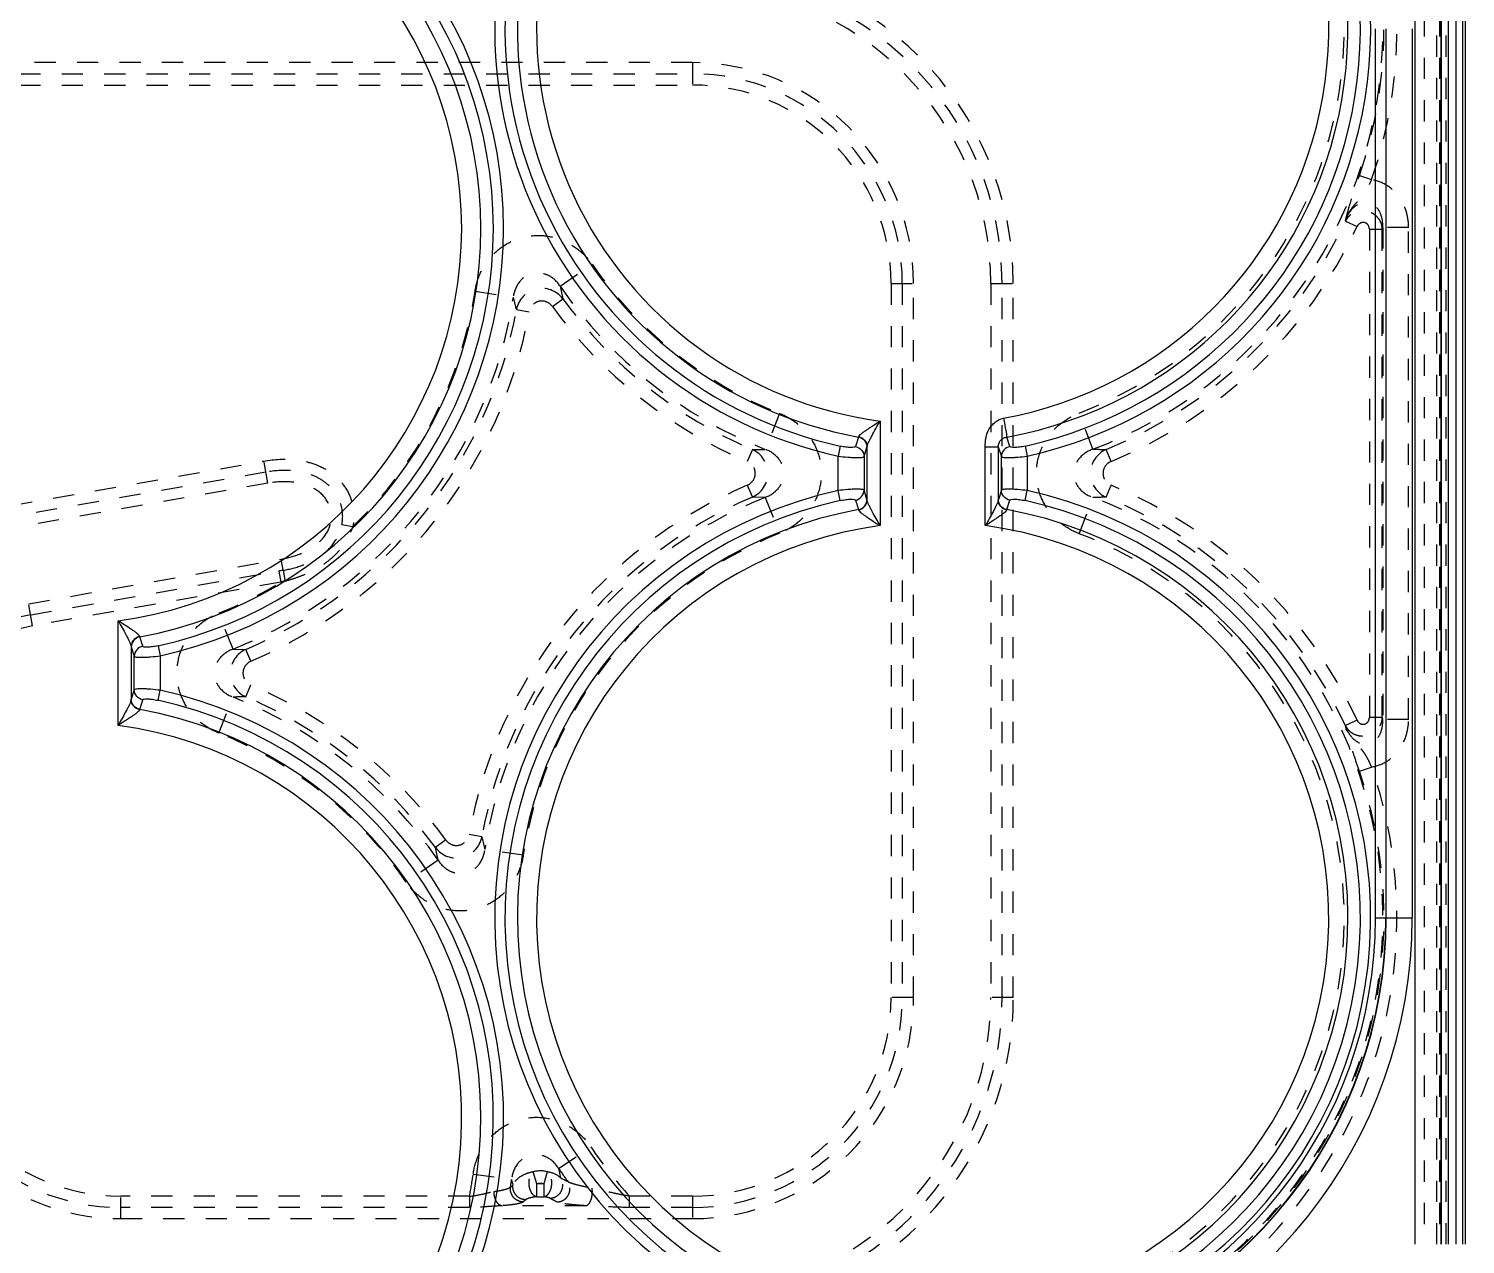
# Model space of a CAD drawing. Header units: millimetres. Extents: x 1727 to 4210, y -6182 to 759.
# Drawn here: x 3245.3 to 3355.9, y -556.7 to -463.1 of the extents above; entities that cross this region are included whole.
import ezdxf

# ---------------------------------------------------------------- set-up
doc = ezdxf.new("R2010")
doc.units = ezdxf.units.MM
doc.header["$LTSCALE"] = 16.335
doc.linetypes.add('HIDDEN', pattern=[0.2, 0.1, -0.1])
doc.layers.get('0').update_dxf_attribs({"linetype": 'CONTINUOUS'})
doc.layers.add('DEFAULT_2', color=8, linetype='HIDDEN')

msp = doc.modelspace()

# ---------------------------------------------------------------- linework, layer by layer
at = {"color": 7, "linetype": 'Continuous'}
for p, q in [((3352.069, -556.714), (3352.069, -445.529)), ((3354.064, -445.515), (3354.064, -556.714)), ((3354.111, -556.714), (3354.111, -445.468)), ((3354.61, -445.481), (3354.61, -556.714)), ((3355.224, -556.714), (3355.224, -445.714)), ((3355.723, -445.714), (3355.723, -556.714)), ((3355.934, -445.714), (3355.934, -556.714)), ((3349.024, -531.579), (3349.024, -463.079)), ((3349.822, -463.079), (3349.822, -531.579)), ((3349.85, -531.579), (3349.85, -463.079)), ((3351.845, -463.079), (3351.845, -531.579)), ((3310.883, -493.3), (3310.883, -501.358)), ((3307.821, -495.231), (3307.651, -496)), ((3309.216, -494.532), (3308.992, -495.264)), ((3309.648, -496.039), (3309.874, -495.307)), ((3309.884, -499.393), (3309.884, -495.265)), ((3318.985, -495.274), (3319.983, -495.274)), ((3318.985, -501.358), (3318.985, -495.274)), ((3319.983, -495.274), (3319.983, -499.393)), ((3319.983, -495.274), (3320.22, -496.039)), ((3320.876, -495.264), (3320.652, -494.532)), ((3322.047, -495.231), (3322.217, -496)), ((3307.651, -498.658), (3307.651, -496)), ((3309.648, -496.039), (3309.648, -498.619)), ((3320.22, -498.619), (3320.22, -496.039)), ((3322.217, -496), (3322.217, -498.658)), ((3307.821, -499.427), (3307.651, -498.658)), ((3309.874, -499.351), (3309.648, -498.619)), ((3320.22, -498.619), (3319.994, -499.351)), ((3322.047, -499.427), (3322.217, -498.658)), ((3308.992, -499.394), (3309.216, -500.126)), ((3320.652, -500.126), (3320.876, -499.394)), ((3252.235, -516.743), (3252.235, -508.685)), ((3253.233, -510.65), (3253.233, -514.777)), ((3253.244, -510.692), (3253.47, -511.424)), ((3254.126, -510.649), (3253.902, -509.917)), ((3255.297, -510.616), (3255.467, -511.385)), ((3253.47, -514.004), (3253.47, -511.424)), ((3255.467, -511.385), (3255.467, -514.042)), ((3253.47, -514.004), (3253.244, -514.735)), ((3255.297, -514.812), (3255.467, -514.042)), ((3253.902, -515.511), (3254.126, -514.779)), ((3349.024, -531.579), (3351.845, -531.579))]:
    msp.add_line(p, q, dxfattribs=at)
for centre, radius, start, end in [((3314.934, -463.079), 33.717, 282.47454, 127.52546), ((3314.934, -463.079), 32.929, 282.47454, 127.52546), ((3314.934, -463.079), 31.969, 280.30331, 129.69669), ((3314.934, -463.079), 30.491, 280.30534, 129.69914), ((3248.184, -478.464), 33.717, 282.47454, 77.52546), ((3248.184, -478.464), 32.929, 282.47454, 77.52546), ((3314.934, -463.079), 30.491, 147.63481, 262.36519), ((3248.184, -478.464), 31.969, 280.30331, 79.69669), ((3314.934, -463.079), 33.717, 152.47454, 257.52546), ((3314.934, -463.079), 32.929, 152.47454, 257.52546), ((3314.934, -463.079), 31.969, 150.30331, 259.69669), ((3248.184, -478.464), 30.491, 277.63481, 82.36519), ((3314.934, -531.579), 33.717, 102.47454, 77.52546), ((3314.934, -531.579), 32.929, 102.47454, 77.52546), ((3314.934, -531.579), 31.969, 100.30331, 79.69669), ((3314.934, -531.579), 30.491, 97.63481, 82.36519), ((3248.184, -546.964), 33.717, 102.47454, 77.52546), ((3248.184, -546.964), 32.929, 102.47454, 77.52546), ((3248.184, -546.964), 31.969, 100.30331, 79.69669), ((3248.184, -546.964), 30.491, 97.63481, 82.36519), ((3314.934, -531.579), 34.09, 282.97897, 0), ((3314.934, -531.579), 34.888, 282.97897, 0), ((3314.934, -531.579), 34.916, 282.97897, 0), ((3314.934, -531.579), 36.911, 282.97897, 0)]:
    msp.add_arc(centre, radius, start, end, dxfattribs=at)
for points, knots in [([(3318.985, -495.274), (3318.979, -495.039), (3319.009, -494.564), (3319.213, -494), (3319.488, -493.613), (3319.826, -493.284), (3320.158, -493.12), (3320.388, -493.078)], [0, 0, 0, 0, 0.2502768, 0.500294, 0.6257107, 0.7510847, 1, 1, 1, 1]), ([(3320.387, -493.079), (3320.41, -493.248), (3320.478, -493.563), (3320.563, -494.048), (3320.62, -494.364), (3320.652, -494.532)], [0, 0, 0, 0, 0.3472756, 0.6526771, 1, 1, 1, 1]), ([(3309.223, -494.505), (3309.227, -494.489), (3309.248, -494.453), (3309.318, -494.374), (3309.451, -494.264), (3309.643, -494.122), (3309.867, -493.967), (3310.109, -493.805), (3310.449, -493.582), (3310.709, -493.413), (3310.883, -493.3)], [0, 0, 0, 0, 0.0242258, 0.0587857, 0.1541605, 0.2736428, 0.407521, 0.5500135, 0.6976345, 1, 1, 1, 1]), ([(3309.884, -495.265), (3309.89, -495.214), (3309.931, -495.095), (3310.016, -494.902), (3310.131, -494.672), (3310.316, -494.325), (3310.569, -493.865), (3310.777, -493.492), (3310.883, -493.3)], [0, 0, 0, 0, 0.0699902, 0.1688276, 0.2874049, 0.4190525, 0.7029737, 1, 1, 1, 1]), ([(3308.992, -495.264), (3308.988, -495.279), (3308.952, -495.307), (3308.83, -495.339), (3308.59, -495.345), (3308.234, -495.312), (3307.965, -495.263), (3307.821, -495.231)], [0, 0, 0, 0, 0.0387843, 0.1025564, 0.3169782, 0.6311601, 1, 1, 1, 1]), ([(3308.992, -495.264), (3309.169, -495.297), (3309.51, -495.491), (3309.646, -495.86), (3309.648, -496.039)], [0, 0, 0, 0, 0.5016059, 1, 1, 1, 1]), ([(3309.223, -494.505), (3309.223, -494.507), (3309.221, -494.517), (3309.218, -494.526), (3309.216, -494.532)], [0, 0, 0, 0, 0.2859115, 1, 1, 1, 1]), ([(3309.216, -494.532), (3309.394, -494.565), (3309.736, -494.758), (3309.872, -495.128), (3309.874, -495.307)], [0, 0, 0, 0, 0.5022495, 1, 1, 1, 1]), ([(3309.223, -494.505), (3309.311, -494.521), (3309.486, -494.587), (3309.773, -494.81), (3309.882, -495.089), (3309.884, -495.265)], [0, 0, 0, 0, 0.2488594, 0.5086208, 1, 1, 1, 1]), ([(3309.874, -495.307), (3309.875, -495.304), (3309.879, -495.29), (3309.882, -495.276), (3309.884, -495.265)], [0, 0, 0, 0, 0.213858, 1, 1, 1, 1]), ([(3319.983, -495.274), (3319.982, -495.172), (3320.02, -494.974), (3320.184, -494.739), (3320.405, -494.593), (3320.569, -494.546), (3320.652, -494.532)], [0, 0, 0, 0, 0.2821982, 0.5351451, 0.76983, 1, 1, 1, 1]), ([(3320.876, -495.264), (3320.698, -495.297), (3320.358, -495.491), (3320.221, -495.86), (3320.22, -496.039)], [0, 0, 0, 0, 0.5016051, 1, 1, 1, 1]), ([(3322.047, -495.231), (3321.903, -495.263), (3321.634, -495.312), (3321.277, -495.345), (3321.037, -495.339), (3320.916, -495.307), (3320.88, -495.279), (3320.876, -495.264)], [0, 0, 0, 0, 0.3688652, 0.6830565, 0.8974547, 0.9612184, 1, 1, 1, 1]), ([(3307.651, -496), (3307.896, -496.034), (3308.255, -496.072), (3308.714, -496.104), (3309.01, -496.115), (3309.256, -496.114), (3309.448, -496.102), (3309.569, -496.083), (3309.638, -496.058), (3309.648, -496.039)], [0, 0, 0, 0, 0.3688132, 0.5368006, 0.6853381, 0.8091811, 0.9042574, 0.9675533, 1, 1, 1, 1]), ([(3320.22, -496.039), (3320.229, -496.058), (3320.298, -496.083), (3320.419, -496.102), (3320.612, -496.114), (3320.857, -496.115), (3321.154, -496.103), (3321.613, -496.072), (3321.971, -496.034), (3322.217, -496)], [0, 0, 0, 0, 0.0324451, 0.0957472, 0.1908282, 0.3146759, 0.4632148, 0.6311984, 1, 1, 1, 1]), ([(3309.648, -498.619), (3309.638, -498.6), (3309.569, -498.575), (3309.448, -498.556), (3309.256, -498.544), (3309.01, -498.544), (3308.714, -498.555), (3308.255, -498.586), (3307.896, -498.624), (3307.651, -498.658)], [0, 0, 0, 0, 0.0324451, 0.0957472, 0.1908282, 0.3146759, 0.4632148, 0.6311984, 1, 1, 1, 1]), ([(3308.992, -499.394), (3309.169, -499.361), (3309.51, -499.167), (3309.646, -498.798), (3309.648, -498.619)], [0, 0, 0, 0, 0.5016051, 1, 1, 1, 1]), ([(3322.217, -498.658), (3321.971, -498.624), (3321.613, -498.586), (3321.154, -498.555), (3320.857, -498.544), (3320.612, -498.544), (3320.419, -498.556), (3320.298, -498.575), (3320.229, -498.6), (3320.22, -498.619)], [0, 0, 0, 0, 0.3688132, 0.5368006, 0.6853381, 0.8091811, 0.9042574, 0.9675533, 1, 1, 1, 1]), ([(3320.876, -499.394), (3320.698, -499.361), (3320.358, -499.167), (3320.221, -498.798), (3320.22, -498.619)], [0, 0, 0, 0, 0.5016059, 1, 1, 1, 1]), ([(3307.821, -499.427), (3307.965, -499.395), (3308.234, -499.346), (3308.59, -499.313), (3308.83, -499.319), (3308.952, -499.351), (3308.988, -499.379), (3308.992, -499.394)], [0, 0, 0, 0, 0.3688652, 0.6830565, 0.8974547, 0.9612184, 1, 1, 1, 1]), ([(3309.216, -500.126), (3309.394, -500.093), (3309.736, -499.9), (3309.872, -499.53), (3309.874, -499.351)], [0, 0, 0, 0, 0.5022501, 1, 1, 1, 1]), ([(3309.223, -500.153), (3309.311, -500.137), (3309.486, -500.072), (3309.773, -499.848), (3309.882, -499.569), (3309.884, -499.393)], [0, 0, 0, 0, 0.2488424, 0.5085982, 1, 1, 1, 1]), ([(3309.884, -499.393), (3309.883, -499.389), (3309.88, -499.375), (3309.877, -499.361), (3309.874, -499.351)], [0, 0, 0, 0, 0.2863486, 1, 1, 1, 1]), ([(3310.883, -501.358), (3310.784, -501.174), (3310.58, -500.816), (3310.336, -500.37), (3310.153, -500.026), (3310.032, -499.789), (3309.938, -499.583), (3309.89, -499.452), (3309.884, -499.393)], [0, 0, 0, 0, 0.2833958, 0.5593446, 0.690533, 0.8131582, 0.9198361, 1, 1, 1, 1]), ([(3319.983, -499.393), (3319.978, -499.444), (3319.937, -499.563), (3319.852, -499.756), (3319.736, -499.986), (3319.552, -500.333), (3319.299, -500.793), (3319.091, -501.167), (3318.985, -501.358)], [0, 0, 0, 0, 0.0699902, 0.1688276, 0.2874049, 0.4190525, 0.7029737, 1, 1, 1, 1]), ([(3319.994, -499.351), (3319.993, -499.354), (3319.989, -499.368), (3319.986, -499.382), (3319.983, -499.393)], [0, 0, 0, 0, 0.213858, 1, 1, 1, 1]), ([(3320.644, -500.153), (3320.556, -500.137), (3320.382, -500.072), (3320.095, -499.848), (3319.986, -499.569), (3319.984, -499.393)], [0, 0, 0, 0, 0.2488594, 0.5086208, 1, 1, 1, 1]), ([(3320.652, -500.126), (3320.474, -500.093), (3320.132, -499.9), (3319.995, -499.53), (3319.994, -499.351)], [0, 0, 0, 0, 0.5022495, 1, 1, 1, 1]), ([(3320.876, -499.394), (3320.88, -499.379), (3320.916, -499.351), (3321.037, -499.319), (3321.277, -499.313), (3321.634, -499.346), (3321.903, -499.395), (3322.047, -499.427)], [0, 0, 0, 0, 0.0387843, 0.1025564, 0.3169782, 0.6311601, 1, 1, 1, 1]), ([(3309.216, -500.126), (3309.218, -500.132), (3309.221, -500.141), (3309.223, -500.151), (3309.223, -500.153)], [0, 0, 0, 0, 0.7140833, 1, 1, 1, 1]), ([(3309.223, -500.153), (3309.229, -500.169), (3309.25, -500.205), (3309.319, -500.285), (3309.451, -500.396), (3309.644, -500.537), (3309.951, -500.75), (3310.37, -501.021), (3310.707, -501.248), (3310.883, -501.358)], [0, 0, 0, 0, 0.0246222, 0.0592141, 0.154309, 0.2743107, 0.4082347, 0.6981473, 1, 1, 1, 1]), ([(3320.644, -500.153), (3320.641, -500.17), (3320.62, -500.206), (3320.55, -500.284), (3320.417, -500.394), (3320.224, -500.537), (3320.001, -500.691), (3319.759, -500.853), (3319.418, -501.077), (3319.159, -501.245), (3318.985, -501.358)], [0, 0, 0, 0, 0.0242258, 0.0587857, 0.1541605, 0.2736428, 0.407521, 0.5500135, 0.6976345, 1, 1, 1, 1]), ([(3320.644, -500.153), (3320.645, -500.151), (3320.647, -500.141), (3320.649, -500.132), (3320.652, -500.126)], [0, 0, 0, 0, 0.2859115, 1, 1, 1, 1]), ([(3253.894, -509.89), (3253.889, -509.873), (3253.868, -509.838), (3253.799, -509.758), (3253.666, -509.647), (3253.473, -509.505), (3253.166, -509.292), (3252.748, -509.021), (3252.411, -508.794), (3252.235, -508.685)], [0, 0, 0, 0, 0.0246222, 0.0592141, 0.154309, 0.2743107, 0.4082347, 0.6981473, 1, 1, 1, 1]), ([(3252.235, -508.685), (3252.333, -508.869), (3252.537, -509.226), (3252.781, -509.672), (3252.965, -510.016), (3253.086, -510.253), (3253.18, -510.46), (3253.227, -510.591), (3253.233, -510.65)], [0, 0, 0, 0, 0.2833958, 0.5593446, 0.690533, 0.8131582, 0.9198361, 1, 1, 1, 1]), ([(3253.233, -510.65), (3253.234, -510.654), (3253.237, -510.668), (3253.241, -510.682), (3253.244, -510.692)], [0, 0, 0, 0, 0.2863486, 1, 1, 1, 1]), ([(3253.894, -509.889), (3253.806, -509.905), (3253.632, -509.971), (3253.345, -510.194), (3253.236, -510.473), (3253.234, -510.65)], [0, 0, 0, 0, 0.2488424, 0.5085982, 1, 1, 1, 1]), ([(3253.902, -509.917), (3253.724, -509.95), (3253.382, -510.143), (3253.245, -510.513), (3253.244, -510.692)], [0, 0, 0, 0, 0.5022501, 1, 1, 1, 1]), ([(3254.126, -510.649), (3253.948, -510.682), (3253.608, -510.875), (3253.471, -511.244), (3253.47, -511.424)], [0, 0, 0, 0, 0.5016051, 1, 1, 1, 1]), ([(3253.902, -509.917), (3253.899, -509.91), (3253.897, -509.901), (3253.895, -509.892), (3253.894, -509.889)], [0, 0, 0, 0, 0.7140833, 1, 1, 1, 1]), ([(3255.297, -510.616), (3255.153, -510.648), (3254.884, -510.696), (3254.527, -510.73), (3254.287, -510.724), (3254.166, -510.692), (3254.13, -510.664), (3254.126, -510.649)], [0, 0, 0, 0, 0.368865, 0.6830564, 0.8974548, 0.9612184, 1, 1, 1, 1]), ([(3253.47, -511.424), (3253.479, -511.443), (3253.548, -511.468), (3253.669, -511.487), (3253.862, -511.498), (3254.107, -511.499), (3254.404, -511.488), (3254.863, -511.457), (3255.221, -511.418), (3255.467, -511.385)], [0, 0, 0, 0, 0.0324451, 0.0957472, 0.1908281, 0.3146758, 0.4632147, 0.6311983, 1, 1, 1, 1]), ([(3255.467, -514.042), (3255.221, -514.009), (3254.863, -513.971), (3254.404, -513.939), (3254.107, -513.928), (3253.862, -513.929), (3253.669, -513.941), (3253.548, -513.96), (3253.479, -513.984), (3253.47, -514.004)], [0, 0, 0, 0, 0.3688132, 0.5368006, 0.6853381, 0.8091811, 0.9042574, 0.9675533, 1, 1, 1, 1]), ([(3254.126, -514.779), (3253.948, -514.745), (3253.608, -514.552), (3253.471, -514.183), (3253.47, -514.004)], [0, 0, 0, 0, 0.5016059, 1, 1, 1, 1]), ([(3253.233, -514.777), (3253.228, -514.829), (3253.187, -514.948), (3253.102, -515.141), (3252.986, -515.371), (3252.802, -515.718), (3252.549, -516.178), (3252.341, -516.551), (3252.235, -516.743)], [0, 0, 0, 0, 0.0699902, 0.1688276, 0.2874049, 0.4190525, 0.7029737, 1, 1, 1, 1]), ([(3253.244, -514.735), (3253.243, -514.738), (3253.239, -514.752), (3253.236, -514.766), (3253.233, -514.777)], [0, 0, 0, 0, 0.213858, 1, 1, 1, 1]), ([(3253.894, -515.538), (3253.806, -515.522), (3253.632, -515.456), (3253.345, -515.233), (3253.236, -514.954), (3253.234, -514.777)], [0, 0, 0, 0, 0.2488594, 0.5086208, 1, 1, 1, 1]), ([(3253.902, -515.511), (3253.724, -515.478), (3253.382, -515.284), (3253.245, -514.915), (3253.244, -514.735)], [0, 0, 0, 0, 0.5022495, 1, 1, 1, 1]), ([(3254.126, -514.779), (3254.13, -514.764), (3254.166, -514.735), (3254.287, -514.704), (3254.527, -514.698), (3254.884, -514.731), (3255.153, -514.78), (3255.297, -514.812)], [0, 0, 0, 0, 0.0387843, 0.1025564, 0.3169782, 0.6311601, 1, 1, 1, 1]), ([(3253.894, -515.538), (3253.891, -515.554), (3253.87, -515.59), (3253.8, -515.669), (3253.667, -515.779), (3253.474, -515.921), (3253.251, -516.076), (3253.009, -516.238), (3252.668, -516.461), (3252.409, -516.629), (3252.235, -516.743)], [0, 0, 0, 0, 0.0242258, 0.0587857, 0.1541605, 0.2736428, 0.407521, 0.5500135, 0.6976345, 1, 1, 1, 1]), ([(3253.894, -515.538), (3253.895, -515.535), (3253.897, -515.526), (3253.899, -515.517), (3253.902, -515.511)], [0, 0, 0, 0, 0.2859115, 1, 1, 1, 1])]:
    msp.add_open_spline(points, degree=3, knots=knots, dxfattribs=at)
at = {"layer": 'DEFAULT_2', "color": 8, "linetype": 'HIDDEN'}
for p, q in [((3352.757, -445.714), (3352.757, -556.714)), ((3353.754, -556.714), (3353.754, -445.714)), ((3353.961, -445.714), (3353.961, -556.714)), ((3354.46, -556.714), (3354.46, -445.714)), ((3296.434, -465.688), (3131.434, -465.688)), ((3218.486, -466.554), (3296.434, -466.554)), ((3296.434, -465.688), (3296.434, -467.42)), ((3218.486, -467.42), (3296.434, -467.42)), ((3347.786, -474.382), (3348.726, -474.706)), ((3346.705, -477.898), (3346.736, -477.754)), ((3346.705, -477.898), (3347.606, -478.319)), ((3348.554, -478.529), (3349.549, -478.529)), ((3348.554, -478.529), (3348.554, -516.129)), ((3349.549, -516.129), (3349.549, -478.529)), ((3351.571, -478.379), (3349.582, -478.379)), ((3349.582, -478.379), (3349.582, -516.279)), ((3351.571, -516.279), (3351.571, -478.379)), ((3286.255, -482.916), (3288.708, -481.219)), ((3286.255, -482.916), (3286.458, -483.885)), ((3311.727, -482.714), (3313.459, -482.714)), ((3311.727, -482.714), (3311.727, -537.714)), ((3312.593, -482.714), (3312.593, -537.714)), ((3313.459, -537.714), (3313.459, -482.714)), ((3319.408, -482.714), (3321.14, -482.714)), ((3319.408, -482.714), (3319.408, -537.714)), ((3320.274, -537.714), (3320.274, -482.714)), ((3321.14, -537.714), (3321.14, -482.714)), ((3279.703, -483.294), (3282.653, -483.746)), ((3285.655, -484.472), (3286.458, -483.885)), ((3282.894, -484.706), (3283.873, -484.882)), ((3303.148, -492.709), (3302.045, -495.481)), ((3327.272, -495.47), (3326.21, -492.682)), ((3244.012, -499.807), (3263.454, -496.378)), ((3263.755, -498.084), (3263.454, -496.378)), ((3301.055, -495.5), (3300.664, -496.415)), ((3328.675, -496.41), (3328.296, -495.49)), ((3263.605, -497.231), (3244.162, -500.659)), ((3263.755, -498.084), (3244.312, -501.512)), ((3300.664, -498.243), (3301.055, -499.158)), ((3328.296, -499.168), (3328.675, -498.248)), ((3302.045, -499.177), (3301.055, -499.158)), ((3302.045, -499.177), (3303.148, -501.95)), ((3326.21, -501.976), (3327.272, -499.188)), ((3269.454, -501.265), (3270.304, -501.432)), ((3245.345, -507.371), (3264.788, -503.942)), ((3264.938, -504.796), (3264.788, -503.942)), ((3245.496, -508.223), (3264.605, -504.854)), ((3264.605, -504.854), (3264.756, -505.707)), ((3264.756, -505.707), (3245.646, -509.076)), ((3245.646, -509.076), (3245.345, -507.371)), ((3261.073, -510.866), (3259.97, -508.093)), ((3261.073, -510.866), (3262.063, -510.885)), ((3262.454, -511.799), (3262.063, -510.885)), ((3262.063, -514.542), (3262.454, -513.628)), ((3259.97, -517.334), (3261.073, -514.562)), ((3347.606, -516.339), (3346.705, -516.76)), ((3349.549, -516.129), (3348.554, -516.129)), ((3351.571, -516.279), (3349.582, -516.279)), ((3346.736, -516.904), (3346.705, -516.76)), ((3347.786, -520.276), (3348.726, -519.952)), ((3280.224, -525.336), (3279.245, -525.16)), ((3277.463, -525.571), (3276.66, -526.158)), ((3276.863, -527.127), (3276.66, -526.158)), ((3280.224, -525.336), (3280.465, -526.297)), ((3283.414, -526.749), (3280.465, -526.297)), ((3276.863, -527.127), (3274.409, -528.824)), ((3313.459, -537.714), (3311.727, -537.714)), ((3321.14, -537.714), (3319.408, -537.714)), ((3286.141, -550.876), (3288.619, -549.215)), ((3279.563, -551.303), (3282.519, -551.711)), ((3282.626, -552.141), (3282.519, -551.711)), ((3284.454, -552.061), (3284.188, -551.134)), ((3285.254, -551.126), (3284.989, -552.06)), ((3286.141, -550.876), (3286.294, -551.603)), ((3282.431, -552.304), (3282.626, -552.141)), ((3284.988, -552.061), (3284.454, -552.061)), ((3284.454, -553.055), (3284.454, -552.061)), ((3284.989, -552.061), (3284.989, -553.055)), ((3279.28, -553.007), (3252.434, -553.007)), ((3252.434, -554.739), (3252.434, -553.007)), ((3279.28, -553.873), (3252.434, -553.873)), ((3279.28, -553.007), (3279.28, -553.873)), ((3288.246, -553.745), (3281.754, -553.745)), ((3283.61, -553.283), (3283.414, -553.451)), ((3284.454, -553.055), (3284.988, -553.055)), ((3296.434, -553.007), (3291.603, -553.007)), ((3291.603, -553.873), (3291.603, -553.007)), ((3296.434, -553.873), (3291.603, -553.873)), ((3296.434, -553.007), (3296.434, -554.739)), ((3252.434, -554.739), (3296.434, -554.739))]:
    msp.add_line(p, q, dxfattribs=at)
for centre, radius, start, end in [((3314.934, -463.079), 35.737, 341.01329, 97.31833), ((3314.934, -463.079), 34.661, 290.85165, 128.74453), ((3314.934, -463.079), 34.742, 341.0165, 119.00234), ((3314.934, -463.079), 31.678, 290.85169, 131.64665), ((3296.434, -482.714), 24.706, 0, 90), ((3296.434, -482.714), 23.84, 0, 90), ((3296.434, -482.714), 22.974, 0, 90), ((3296.434, -482.714), 17.026, 0, 90), ((3296.434, -482.714), 16.16, 0, 90), ((3296.434, -482.714), 15.294, 0, 89.99975), ((3314.934, -463.079), 35.057, 292.40459, 334.99414), ((3314.934, -463.079), 36.052, 292.40471, 334.99414), ((3276.139, -462.891), 75.058, 347.9727, 348.0931), ((3314.934, -463.079), 31.888, 214.67061, 248.30837), ((3284.858, -485.084), 2, 36.85411, 169.10482), ((3314.934, -463.079), 34.871, 214.6707, 248.30827), ((3248.184, -478.464), 34.871, 291.69173, 351.28725), ((3248.184, -478.464), 31.888, 313.92283, 351.28734), ((3314.934, -463.079), 35.267, 216.15372, 246.82525), ((3248.184, -478.464), 35.267, 293.17475, 349.80423), ((3248.184, -478.464), 36.262, 293.17473, 349.80424), ((3314.934, -463.079), 36.262, 216.15371, 246.82527), ((3300.246, -497.329), 2, 293.87514, 66.12585), ((3329.081, -497.329), 2, 113.12976, 246.87277), ((3314.934, -531.579), 36.262, 113.17473, 169.80425), ((3314.934, -531.579), 36.052, 25.00588, 67.59529), ((3314.934, -531.579), 35.267, 113.17475, 169.80434), ((3314.934, -531.579), 34.871, 111.69173, 171.28737), ((3314.934, -531.579), 34.661, 241.53828, 69.14835), ((3314.934, -531.579), 35.057, 25.00586, 67.59541), ((3314.934, -531.579), 31.888, 111.69163, 171.28733), ((3314.934, -531.579), 31.678, 249.59286, 69.1483), ((3281.734, -601.972), 98.617, 99.80601, 100.0024), ((3248.184, -478.464), 31.888, 291.69163, 301.31208), ((3287.406, -590.204), 87.48, 104.79152, 105.00607), ((3247.434, -519.214), 11.16, 100, 180), ((3247.434, -519.214), 10.294, 100, 180), ((3262.872, -512.714), 2, 113.87574, 246.12523), ((3248.184, -546.964), 36.262, 36.1537, 66.82527), ((3248.184, -546.964), 34.871, 34.67058, 68.30827), ((3248.184, -546.964), 35.267, 36.1536, 66.82525), ((3276.151, -531.764), 75.045, 11.90676, 12.02719), ((3248.184, -546.964), 31.888, 34.67062, 68.30837), ((3314.934, -531.579), 35.737, 263.99226, 18.98627), ((3314.934, -531.579), 34.742, 263.99549, 18.98515), ((3278.26, -524.958), 2, 216.85565, 349.1047), ((3252.434, -537.714), 24.706, 180, 270), ((3252.434, -537.714), 23.84, 180, 270), ((3252.434, -537.714), 22.974, 180, 270), ((3252.434, -537.714), 17.026, 180, 270), ((3252.434, -537.714), 16.16, 180, 270), ((3252.434, -537.714), 15.294, 180, 270), ((3296.434, -537.714), 22.974, 270, 360), ((3296.434, -537.714), 17.026, 270, 360), ((3296.434, -537.714), 16.16, 270, 0), ((3296.434, -537.714), 15.294, 270, 360), ((3296.434, -537.714), 23.84, 287.56098, 0), ((3296.434, -537.714), 24.706, 287.56098, 360), ((3314.934, -531.579), 31.678, 213.83065, 222.56631), ((3248.184, -546.964), 31.678, 349.00153, 352.12729), ((3248.184, -546.964), 34.661, 351.13755, 352.1273), ((3284.736, -553.057), 1.999, 74.9762, 105.92501), ((3314.934, -531.579), 34.661, 213.83065, 215.84104), ((3322.037, -481.016), 79.121, 243.1434, 243.58247), ((3321.372, -482.383), 79.368, 243.10677, 243.5636)]:
    msp.add_arc(centre, radius, start, end, dxfattribs=at)
for points, knots in [([(3346.736, -477.754), (3346.789, -477.559), (3346.905, -477.127), (3347.12, -476.377), (3347.422, -475.449), (3347.657, -474.757), (3347.786, -474.381)], [0, 0, 0, 0, 0.1719143, 0.3797749, 0.6621658, 1, 1, 1, 1]), ([(3346.736, -477.754), (3346.843, -477.477), (3347.057, -477.08), (3347.427, -476.616), (3347.734, -476.3), (3348.034, -475.973), (3348.294, -475.593), (3348.519, -475.165), (3348.658, -474.863), (3348.726, -474.706)], [0, 0, 0, 0, 0.2433234, 0.3648574, 0.4848853, 0.6041119, 0.7275313, 0.860319, 1, 1, 1, 1]), ([(3351.571, -478.379), (3351.571, -477.96), (3351.446, -477.116), (3350.876, -475.97), (3349.946, -475.084), (3349.139, -474.774), (3348.726, -474.706)], [0, 0, 0, 0, 0.2502434, 0.5003558, 0.750285, 1, 1, 1, 1]), ([(3349.582, -478.379), (3349.591, -478.168), (3349.563, -477.749), (3349.37, -477.168), (3349.021, -476.697), (3348.516, -476.429), (3347.946, -476.458), (3347.433, -476.74), (3347.016, -477.189), (3346.816, -477.558), (3346.736, -477.754)], [0, 0, 0, 0, 0.135132, 0.2646731, 0.3862445, 0.5001394, 0.6138054, 0.7350726, 0.8646148, 1, 1, 1, 1]), ([(3349.549, -478.529), (3349.544, -478.369), (3349.478, -478.045), (3349.224, -477.619), (3348.842, -477.294), (3348.372, -477.107), (3347.868, -477.078), (3347.384, -477.211), (3346.974, -477.49), (3346.777, -477.755), (3346.705, -477.898)], [0, 0, 0, 0, 0.1227207, 0.2469934, 0.3729169, 0.5000268, 0.6270767, 0.7530399, 0.8773032, 1, 1, 1, 1]), ([(3348.554, -478.529), (3348.554, -478.412), (3348.487, -478.176), (3348.182, -477.966), (3347.817, -478.028), (3347.656, -478.213), (3347.606, -478.319)], [0, 0, 0, 0, 0.255947, 0.4997887, 0.7437628, 1, 1, 1, 1]), ([(3279.703, -483.294), (3279.779, -482.803), (3280.07, -481.838), (3280.898, -480.576), (3282.064, -479.613), (3283.467, -479.048), (3284.976, -478.942), (3286.445, -479.297), (3287.742, -480.069), (3288.426, -480.81), (3288.708, -481.219)], [0, 0, 0, 0, 0.1250472, 0.2500704, 0.3750489, 0.5000326, 0.625011, 0.7499781, 0.8749745, 1, 1, 1, 1]), ([(3286.255, -482.916), (3286.028, -482.562), (3285.541, -482.104), (3284.739, -481.871), (3284.123, -481.897), (3283.558, -482.143), (3282.939, -482.704), (3282.701, -483.329), (3282.653, -483.746)], [0, 0, 0, 0, 0.2549549, 0.3787354, 0.5000052, 0.6212722, 0.7450568, 1, 1, 1, 1]), ([(3282.894, -484.706), (3282.874, -484.628), (3282.794, -484.308), (3282.713, -483.988), (3282.653, -483.746)], [0, 0, 0, 0, 0.2447141, 1, 1, 1, 1]), ([(3285.655, -484.472), (3285.542, -484.317), (3285.22, -484.064), (3284.612, -484.018), (3284.085, -484.326), (3283.907, -484.693), (3283.873, -484.882)], [0, 0, 0, 0, 0.2502707, 0.5000111, 0.7497491, 1, 1, 1, 1]), ([(3303.148, -492.709), (3303.609, -492.892), (3304.485, -493.392), (3305.529, -494.483), (3306.205, -495.835), (3306.44, -497.329), (3306.204, -498.824), (3305.528, -500.176), (3304.485, -501.266), (3303.609, -501.766), (3303.148, -501.95)], [0, 0, 0, 0, 0.1250472, 0.2500704, 0.3750489, 0.5000326, 0.625011, 0.7499781, 0.8749745, 1, 1, 1, 1]), ([(3326.21, -501.976), (3325.739, -501.797), (3324.845, -501.302), (3323.775, -500.209), (3323.08, -498.843), (3322.837, -497.329), (3323.08, -495.815), (3323.776, -494.449), (3324.845, -493.356), (3325.74, -492.861), (3326.21, -492.682)], [0, 0, 0, 0, 0.1250521, 0.2500782, 0.3750535, 0.5000356, 0.6250119, 0.7499767, 0.8749729, 1, 1, 1, 1]), ([(3263.454, -496.378), (3264.265, -496.235), (3265.527, -496.175), (3267.162, -496.509), (3268.326, -497.023), (3269.328, -497.828), (3270.058, -498.899), (3270.412, -500.146), (3270.385, -501.014), (3270.304, -501.432)], [0, 0, 0, 0, 0.2450555, 0.3690319, 0.4940993, 0.6200953, 0.7466464, 0.8733125, 1, 1, 1, 1]), ([(3300.664, -498.243), (3300.84, -498.168), (3301.158, -497.912), (3301.34, -497.329), (3301.158, -496.746), (3300.84, -496.49), (3300.664, -496.415)], [0, 0, 0, 0, 0.2502707, 0.5000111, 0.7497491, 1, 1, 1, 1]), ([(3301.055, -495.5), (3301.136, -495.499), (3301.466, -495.492), (3301.796, -495.486), (3302.045, -495.481)], [0, 0, 0, 0, 0.2447141, 1, 1, 1, 1]), ([(3302.045, -499.177), (3302.441, -499.036), (3302.996, -498.664), (3303.404, -497.935), (3303.517, -497.329), (3303.404, -496.723), (3302.996, -495.994), (3302.441, -495.622), (3302.045, -495.481)], [0, 0, 0, 0, 0.2549549, 0.3787355, 0.5000052, 0.6212722, 0.7450568, 1, 1, 1, 1]), ([(3327.272, -495.47), (3326.866, -495.608), (3326.294, -495.977), (3325.87, -496.714), (3325.752, -497.329), (3325.87, -497.944), (3326.294, -498.681), (3326.866, -499.05), (3327.272, -499.188)], [0, 0, 0, 0, 0.2554715, 0.379135, 0.4999935, 0.6208552, 0.7445158, 1, 1, 1, 1]), ([(3327.272, -495.47), (3327.359, -495.472), (3327.7, -495.478), (3328.042, -495.485), (3328.296, -495.49)], [0, 0, 0, 0, 0.2559165, 1, 1, 1, 1]), ([(3328.675, -496.41), (3328.495, -496.484), (3328.17, -496.739), (3327.983, -497.329), (3328.17, -497.919), (3328.495, -498.175), (3328.675, -498.248)], [0, 0, 0, 0, 0.2502989, 0.500024, 0.7497392, 1, 1, 1, 1]), ([(3269.454, -501.265), (3269.524, -500.906), (3269.542, -500.157), (3269.182, -499.1), (3268.498, -498.232), (3267.605, -497.624), (3266.616, -497.265), (3265.276, -497.053), (3264.259, -497.116), (3263.605, -497.231)], [0, 0, 0, 0, 0.1305629, 0.2611751, 0.3907036, 0.5177549, 0.6417886, 0.7629268, 1, 1, 1, 1]), ([(3264.788, -503.942), (3265.293, -503.853), (3266.278, -503.577), (3267.6, -502.843), (3268.556, -501.695), (3268.761, -500.222), (3268.064, -498.907), (3266.773, -498.156), (3265.28, -497.918), (3264.26, -497.995), (3263.755, -498.084)], [0, 0, 0, 0, 0.1313059, 0.2597053, 0.3822451, 0.4999847, 0.6177855, 0.7403182, 0.8686968, 1, 1, 1, 1]), ([(3328.296, -499.168), (3328.212, -499.17), (3327.871, -499.176), (3327.53, -499.183), (3327.272, -499.188)], [0, 0, 0, 0, 0.2442862, 1, 1, 1, 1]), ([(3264.938, -504.796), (3265.46, -504.706), (3266.478, -504.443), (3267.871, -503.748), (3268.971, -502.683), (3269.361, -501.744), (3269.454, -501.265)], [0, 0, 0, 0, 0.2611097, 0.5151189, 0.7597429, 1, 1, 1, 1]), ([(3265.072, -505.623), (3265.356, -505.555), (3265.913, -505.383), (3266.727, -505.063), (3267.513, -504.678), (3268.253, -504.207), (3268.926, -503.643), (3269.701, -502.771), (3270.126, -501.985), (3270.304, -501.432)], [0, 0, 0, 0, 0.124986, 0.2500503, 0.3750365, 0.500293, 0.6254681, 0.7505728, 1, 1, 1, 1]), ([(3264.938, -504.796), (3264.946, -504.846), (3264.989, -505.122), (3265.034, -505.397), (3265.072, -505.623)], [0, 0, 0, 0, 0.1815513, 1, 1, 1, 1]), ([(3259.97, -517.334), (3259.509, -517.151), (3258.633, -516.65), (3257.589, -515.56), (3256.913, -514.207), (3256.678, -512.713), (3256.913, -511.219), (3257.59, -509.867), (3258.633, -508.777), (3259.509, -508.277), (3259.97, -508.093)], [0, 0, 0, 0, 0.1250472, 0.2500704, 0.3750489, 0.5000326, 0.625011, 0.7499781, 0.8749745, 1, 1, 1, 1]), ([(3261.073, -510.866), (3260.677, -511.007), (3260.122, -511.378), (3259.714, -512.108), (3259.601, -512.714), (3259.714, -513.32), (3260.122, -514.049), (3260.677, -514.421), (3261.073, -514.562)], [0, 0, 0, 0, 0.2549549, 0.3787355, 0.5000052, 0.6212722, 0.7450568, 1, 1, 1, 1]), ([(3262.454, -511.799), (3262.278, -511.875), (3261.96, -512.131), (3261.778, -512.714), (3261.959, -513.296), (3262.278, -513.552), (3262.454, -513.628)], [0, 0, 0, 0, 0.2502707, 0.5000111, 0.7497491, 1, 1, 1, 1]), ([(3262.063, -514.542), (3261.982, -514.544), (3261.652, -514.551), (3261.322, -514.557), (3261.073, -514.562)], [0, 0, 0, 0, 0.2447141, 1, 1, 1, 1]), ([(3346.705, -516.76), (3346.777, -516.903), (3346.974, -517.168), (3347.384, -517.447), (3347.868, -517.58), (3348.372, -517.551), (3348.842, -517.364), (3349.224, -517.039), (3349.478, -516.613), (3349.544, -516.29), (3349.549, -516.129)], [0, 0, 0, 0, 0.1226995, 0.2469667, 0.3728949, 0.5000084, 0.6270549, 0.7530134, 0.8772823, 1, 1, 1, 1]), ([(3346.736, -516.904), (3346.807, -517.08), (3346.989, -517.421), (3347.371, -517.865), (3347.8, -518.131), (3348.197, -518.217), (3348.509, -518.195), (3348.8, -518.083), (3349.124, -517.838), (3349.404, -517.418), (3349.568, -516.856), (3349.59, -516.469), (3349.582, -516.279)], [0, 0, 0, 0, 0.1212339, 0.243921, 0.3694643, 0.4343442, 0.4999132, 0.5655542, 0.6302257, 0.7557428, 0.8785258, 1, 1, 1, 1]), ([(3347.606, -516.339), (3347.656, -516.445), (3347.817, -516.63), (3348.182, -516.692), (3348.487, -516.482), (3348.554, -516.246), (3348.554, -516.129)], [0, 0, 0, 0, 0.2559507, 0.4997711, 0.7437662, 1, 1, 1, 1]), ([(3348.726, -519.952), (3349.139, -519.884), (3349.946, -519.574), (3350.876, -518.688), (3351.446, -517.543), (3351.571, -516.698), (3351.571, -516.279)], [0, 0, 0, 0, 0.2497251, 0.4996316, 0.7497113, 1, 1, 1, 1]), ([(3347.786, -520.277), (3347.657, -519.9), (3347.421, -519.209), (3347.12, -518.281), (3346.905, -517.531), (3346.789, -517.099), (3346.736, -516.904)], [0, 0, 0, 0, 0.3378559, 0.62021, 0.8280698, 1, 1, 1, 1]), ([(3348.726, -519.953), (3348.659, -519.796), (3348.52, -519.493), (3348.294, -519.065), (3348.034, -518.686), (3347.735, -518.358), (3347.428, -518.042), (3347.057, -517.578), (3346.843, -517.181), (3346.736, -516.904)], [0, 0, 0, 0, 0.1396815, 0.2724666, 0.3959146, 0.5151234, 0.6351459, 0.7566818, 1, 1, 1, 1]), ([(3277.463, -525.571), (3277.576, -525.726), (3277.897, -525.979), (3278.506, -526.024), (3279.033, -525.717), (3279.211, -525.349), (3279.245, -525.16)], [0, 0, 0, 0, 0.2502772, 0.5000204, 0.7497551, 1, 1, 1, 1]), ([(3276.863, -527.127), (3277.09, -527.481), (3277.576, -527.938), (3278.379, -528.172), (3278.995, -528.146), (3279.56, -527.9), (3280.179, -527.339), (3280.416, -526.714), (3280.465, -526.297)], [0, 0, 0, 0, 0.2549428, 0.3787269, 0.4999935, 0.6212633, 0.745044, 1, 1, 1, 1]), ([(3283.414, -526.749), (3283.339, -527.239), (3283.048, -528.205), (3282.22, -529.467), (3281.054, -530.43), (3279.651, -530.994), (3278.142, -531.101), (3276.673, -530.745), (3275.376, -529.973), (3274.692, -529.232), (3274.409, -528.824)], [0, 0, 0, 0, 0.1250475, 0.2500705, 0.3750479, 0.5000317, 0.6250105, 0.7499789, 0.8749753, 1, 1, 1, 1]), ([(3279.563, -551.303), (3279.632, -550.804), (3279.913, -549.822), (3280.739, -548.533), (3281.913, -547.549), (3283.334, -546.973), (3284.864, -546.869), (3286.351, -547.24), (3287.657, -548.037), (3288.34, -548.798), (3288.619, -549.215)], [0, 0, 0, 0, 0.1250521, 0.2500782, 0.3750535, 0.5000356, 0.6250119, 0.7499767, 0.8749729, 1, 1, 1, 1]), ([(3286.141, -550.876), (3285.916, -550.512), (3285.428, -550.037), (3284.614, -549.79), (3283.989, -549.813), (3283.416, -550.066), (3282.792, -550.645), (3282.562, -551.285), (3282.519, -551.711)], [0, 0, 0, 0, 0.2554711, 0.3791352, 0.499994, 0.6208558, 0.7445167, 1, 1, 1, 1]), ([(3284.188, -551.134), (3283.973, -551.174), (3283.594, -551.281), (3283.03, -551.583), (3282.72, -551.909), (3282.626, -552.141)], [0, 0, 0, 0, 0.3404264, 0.6090913, 1, 1, 1, 1]), ([(3284.454, -553.055), (3284.383, -553.045), (3284.234, -552.981), (3284.07, -552.781), (3283.939, -552.52), (3283.866, -552.208), (3283.853, -551.882), (3283.901, -551.573), (3284.01, -551.315), (3284.124, -551.179), (3284.188, -551.134)], [0, 0, 0, 0, 0.0955463, 0.2060453, 0.3377497, 0.4823463, 0.6302438, 0.7708487, 0.8957408, 1, 1, 1, 1]), ([(3284.989, -553.055), (3285.065, -553.045), (3285.227, -552.973), (3285.411, -552.766), (3285.539, -552.496), (3285.609, -552.197), (3285.622, -551.884), (3285.562, -551.502), (3285.408, -551.22), (3285.254, -551.126)], [0, 0, 0, 0, 0.1009675, 0.2222422, 0.3565551, 0.4885503, 0.6227106, 0.7637759, 1, 1, 1, 1]), ([(3286.294, -551.603), (3286.24, -551.55), (3285.941, -551.305), (3285.558, -551.181), (3285.254, -551.126)], [0, 0, 0, 0, 0.1969947, 1, 1, 1, 1]), ([(3285.479, -553.167), (3285.663, -553.163), (3286.032, -553.046), (3286.391, -552.626), (3286.504, -552.097), (3286.393, -551.752), (3286.294, -551.603)], [0, 0, 0, 0, 0.2605599, 0.5164201, 0.7460062, 1, 1, 1, 1]), ([(3279.28, -553.007), (3279.61, -552.987), (3280.095, -552.896), (3280.715, -552.738), (3281.018, -552.671), (3281.166, -552.649)], [0, 0, 0, 0, 0.5158634, 0.7661991, 1, 1, 1, 1]), ([(3281.754, -553.745), (3281.675, -553.733), (3281.498, -553.64), (3281.348, -553.431), (3281.254, -553.213), (3281.184, -552.968), (3281.165, -552.775), (3281.166, -552.649)], [0, 0, 0, 0, 0.1815552, 0.4256261, 0.5678784, 0.7156914, 1, 1, 1, 1]), ([(3281.166, -552.649), (3281.324, -552.625), (3281.609, -552.578), (3281.983, -552.495), (3282.23, -552.42), (3282.367, -552.355), (3282.415, -552.321), (3282.431, -552.304)], [0, 0, 0, 0, 0.3623541, 0.6555748, 0.8700619, 0.9455976, 1, 1, 1, 1]), ([(3283.414, -553.451), (3283.28, -553.45), (3282.995, -553.387), (3282.639, -553.121), (3282.43, -552.728), (3282.412, -552.437), (3282.431, -552.304)], [0, 0, 0, 0, 0.2376725, 0.500005, 0.7623342, 1, 1, 1, 1]), ([(3283.61, -553.283), (3283.462, -553.282), (3283.162, -553.209), (3282.817, -552.927), (3282.626, -552.546), (3282.608, -552.272), (3282.626, -552.141)], [0, 0, 0, 0, 0.2628226, 0.5266189, 0.7662116, 1, 1, 1, 1]), ([(3286.03, -553.451), (3286.192, -553.448), (3286.455, -553.375), (3286.735, -553.148), (3286.911, -552.908), (3287.003, -552.624), (3287.022, -552.264), (3286.928, -552.009), (3286.836, -551.875)], [0, 0, 0, 0, 0.2278764, 0.3611878, 0.5, 0.6388121, 0.7721235, 1, 1, 1, 1]), ([(3286.836, -551.875), (3286.87, -551.896), (3286.956, -551.938), (3287.184, -552.023), (3287.562, -552.129), (3288.102, -552.256), (3288.5, -552.338), (3288.713, -552.379)], [0, 0, 0, 0, 0.0618832, 0.1465521, 0.3748497, 0.6650504, 1, 1, 1, 1]), ([(3288.246, -553.745), (3288.333, -553.729), (3288.461, -553.623), (3288.576, -553.433), (3288.684, -553.162), (3288.743, -552.802), (3288.733, -552.512), (3288.713, -552.379)], [0, 0, 0, 0, 0.1723911, 0.2946046, 0.4361687, 0.7383959, 1, 1, 1, 1]), ([(3291.603, -553.007), (3291.354, -552.966), (3290.857, -552.881), (3290.126, -552.717), (3289.415, -552.537), (3288.944, -552.434), (3288.714, -552.379)], [0, 0, 0, 0, 0.2564409, 0.5107449, 0.7601126, 1, 1, 1, 1]), ([(3281.754, -553.745), (3281.347, -553.76), (3280.524, -553.835), (3279.698, -553.873), (3279.28, -553.873)], [0, 0, 0, 0, 0.4932882, 1, 1, 1, 1]), ([(3283.414, -553.451), (3283.393, -553.47), (3283.331, -553.502), (3283.153, -553.564), (3282.829, -553.629), (3282.338, -553.695), (3281.963, -553.729), (3281.754, -553.745)], [0, 0, 0, 0, 0.0496646, 0.1218417, 0.3339764, 0.6308023, 1, 1, 1, 1]), ([(3284.454, -553.055), (3284.253, -553.071), (3283.996, -553.108), (3283.72, -553.211), (3283.639, -553.258), (3283.61, -553.283)], [0, 0, 0, 0, 0.6837141, 0.8697194, 1, 1, 1, 1]), ([(3285.479, -553.167), (3285.427, -553.14), (3285.265, -553.088), (3285.098, -553.065), (3284.988, -553.055)], [0, 0, 0, 0, 0.3484474, 1, 1, 1, 1]), ([(3288.246, -553.745), (3287.992, -553.73), (3287.519, -553.698), (3286.88, -553.633), (3286.434, -553.569), (3286.168, -553.505), (3286.068, -553.471), (3286.03, -553.451)], [0, 0, 0, 0, 0.3406439, 0.6336469, 0.8598315, 0.9417684, 1, 1, 1, 1]), ([(3291.603, -553.873), (3291.032, -553.873), (3289.912, -553.835), (3288.795, -553.761), (3288.246, -553.745)], [0, 0, 0, 0, 0.5097047, 1, 1, 1, 1])]:
    msp.add_open_spline(points, degree=3, knots=knots, dxfattribs=at)
msp.add_open_spline([(3284.988, -552.061), (3284.817, -552.012), (3284.625, -552.012), (3284.454, -552.061)], degree=3, dxfattribs=at)

doc.saveas('drawing.dxf')
